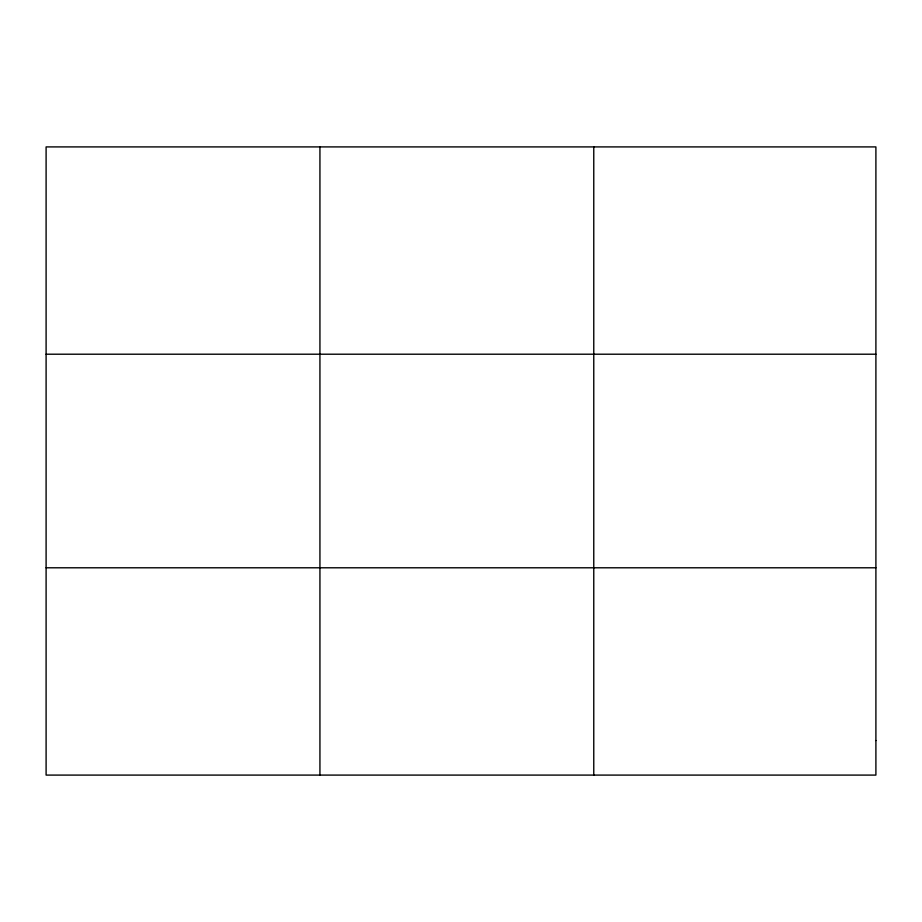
<?xml version="1.0" encoding="UTF-8"?>
<svg xmlns="http://www.w3.org/2000/svg" width="922" height="922" viewBox="0 0 922 922"><rect width="100%" height="100%" fill="white"/><g stroke="black" fill="none" stroke-linecap="round" stroke-linejoin="round"><path stroke-width="1.38" d="M319.934 775.091L319.934 146.909M593.768 775.091L593.768 146.909M46.1 354.209L875.9 354.209M46.1 567.791L875.9 567.791M875.9 740.539L875.9 775.091L46.1 775.091L46.1 146.909L875.9 146.909L875.9 740.539"/></g></svg>
